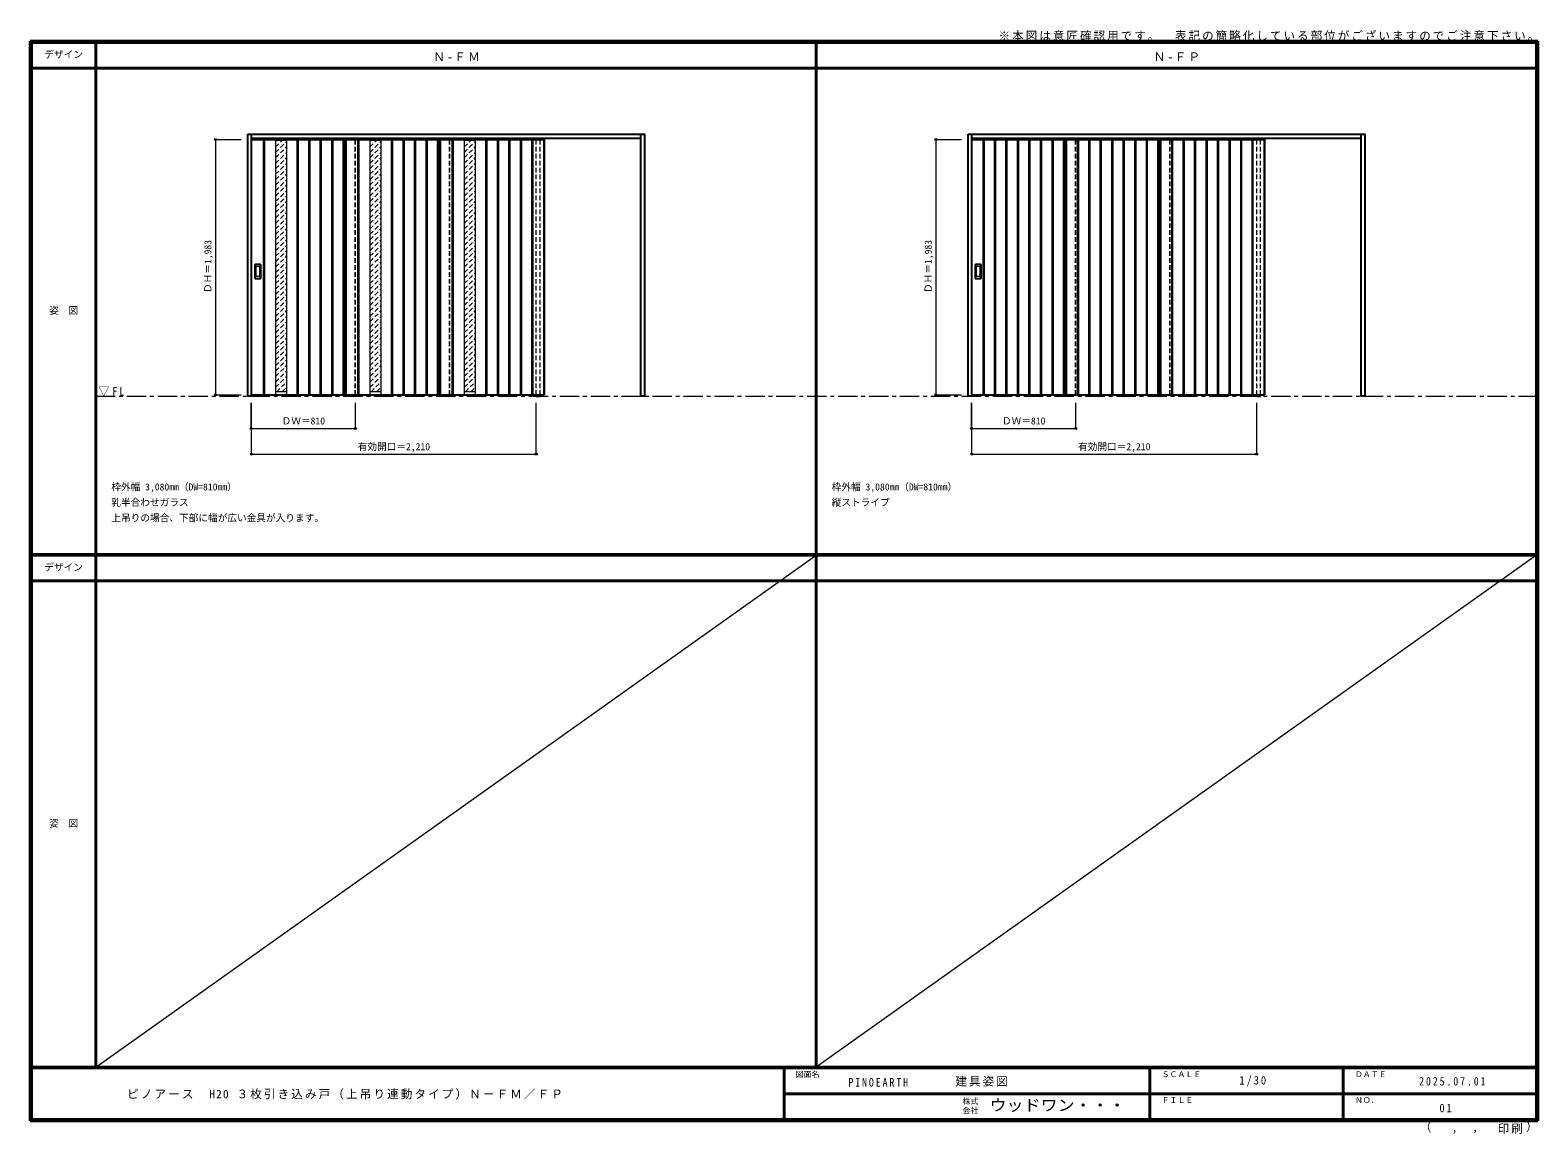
# Model space of a CAD drawing. Units: millimetres, scale not verified. Extents: x -6000 to 5700, y -4307 to 4260.
import ezdxf
from ezdxf.enums import TextEntityAlignment as Align

# ---------------------------------------------------------------- set-up
doc = ezdxf.new("R2010")
doc.units = ezdxf.units.MM
doc.header["$LTSCALE"] = 30
doc.header["$PDMODE"] = 32
doc.header["$PDSIZE"] = 15
doc.linetypes.add('CHAIN1', pattern=[8, 5, -1, 1, -1])
doc.linetypes.add('DASHED1', pattern=[1.8, 1.2, -0.6])
for name, color, linetype, lineweight in [('0-1_通り芯', 7, 'CHAIN1', 18), ('0-2_扉', 4, 'DASHED1', 9), ('0-3_仕上げ', 3, 'Continuous', 25), ('0-4_枠', 3, 'Continuous', 25), ('0-6_引手', 7, 'Continuous', 18), ('0-B_寸法', 7, 'Continuous', 9), ('0-C_ハッチ', 4, 'DASHED1', 9), ('F-1_枠', 6, 'Continuous', 40)]:
    doc.layers.add(name, color=color, linetype=linetype, lineweight=lineweight)
doc.layers.add('0-A_文字', color=7, linetype='Continuous')
doc.layers.add('F-A_文字', color=7, linetype='Continuous')
doc.styles.add('ＭＳ ゴシック', font='')
doc.styles.get('ＭＳ ゴシック').set_extended_font_data('MS Gothic')

msp = doc.modelspace()

# ---------------------------------------------------------------- linework, layer by layer
at = {"layer": '0-1_通り芯'}
msp.add_line((-5490, 1418), (5690, 1418), dxfattribs=at)
at = {"layer": '0-2_扉'}
for p, q in [((-4285, 3411.5), (-4282, 3411.5)), ((-4285, 1428.5), (-4285, 3411.5)), ((-3475, 1428.5), (-3475, 3411.5)), ((-2743, 1428.5), (-2743, 3411.5)), ((1305, 3411.5), (1308, 3411.5)), ((1305, 1428.5), (1305, 3411.5)), ((2115, 1428.5), (2115, 3411.5)), ((2847, 1428.5), (2847, 3411.5)), ((1308, 1428.5), (1305, 1428.5))]:
    msp.add_line(p, q, dxfattribs=at)
at = {"layer": '0-2_扉', "color": 3, "linetype": 'Continuous', "lineweight": 25}
for p, q in [((-3553, 3411.5), (-3553, 1428.5)), ((-2821, 3411.5), (-2821, 1428.5)), ((2037, 3411.5), (2037, 1428.5)), ((2769, 3411.5), (2769, 1428.5)), ((-4282, 1428.5), (-2011, 1428.5)), ((1308, 1428.5), (3579, 1428.5))]:
    msp.add_line(p, q, dxfattribs=at)
for points in [[(-4282, 3411.5), (-2011, 3411.5), (-2011, 1428.5)], [(1308, 3411.5), (3579, 3411.5), (3579, 1428.5)]]:
    msp.add_lwpolyline(points, dxfattribs=at)
at = {"layer": '0-3_仕上げ'}
for p, q in [((-4190, 3411.5), (-4190, 1428.5)), ((-4185, 3411.5), (-4185, 1428.5)), ((-3927, 3411.5), (-3927, 1428.5)), ((-3922, 3411.5), (-3922, 1428.5)), ((-3837, 3411.5), (-3837, 1428.5)), ((-3832, 3411.5), (-3832, 1428.5)), ((-3747, 1428.5), (-3747, 3411.5)), ((-3742, 1428.5), (-3742, 3411.5)), ((-3657, 1428.5), (-3657, 3411.5)), ((-3652, 1428.5), (-3652, 3411.5)), ((-3569, 1428.5), (-3569, 3411.5)), ((-3564, 1428.5), (-3564, 3411.5)), ((-3550, 3411.5), (-3550, 1428.5)), ((-3458, 3411.5), (-3458, 1428.5)), ((-3453, 3411.5), (-3453, 1428.5)), ((-3195, 3411.5), (-3195, 1428.5)), ((-3190, 3411.5), (-3190, 1428.5)), ((-3105, 3411.5), (-3105, 1428.5)), ((-3100, 3411.5), (-3100, 1428.5)), ((-3015, 1428.5), (-3015, 3411.5)), ((-3010, 1428.5), (-3010, 3411.5)), ((-2925, 1428.5), (-2925, 3411.5)), ((-2920, 1428.5), (-2920, 3411.5)), ((-2837, 1428.5), (-2837, 3411.5)), ((-2832, 1428.5), (-2832, 3411.5)), ((-2818, 3411.5), (-2818, 1428.5)), ((-2726, 3411.5), (-2726, 1428.5)), ((-2721, 3411.5), (-2721, 1428.5)), ((-2463, 3411.5), (-2463, 1428.5)), ((-2458, 3411.5), (-2458, 1428.5)), ((-2373, 3411.5), (-2373, 1428.5)), ((-2368, 3411.5), (-2368, 1428.5)), ((-2283, 1428.5), (-2283, 3411.5)), ((-2278, 1428.5), (-2278, 3411.5)), ((-2193, 1428.5), (-2193, 3411.5)), ((-2188, 1428.5), (-2188, 3411.5)), ((-2105, 1428.5), (-2105, 3411.5)), ((-2100, 1428.5), (-2100, 3411.5)), ((-2014, 3411.5), (-2014, 1428.5)), ((1394.5, 3411.5), (1394.5, 1428.5)), ((1399.5, 3411.5), (1399.5, 1428.5)), ((1482.5, 3411.5), (1482.5, 1428.5)), ((1487.5, 3411.5), (1487.5, 1428.5)), ((1572.5, 3411.5), (1572.5, 1428.5)), ((1577.5, 3411.5), (1577.5, 1428.5)), ((1662.5, 3411.5), (1662.5, 1428.5)), ((1667.5, 3411.5), (1667.5, 1428.5)), ((1752.5, 1428.5), (1752.5, 3411.5)), ((1757.5, 1428.5), (1757.5, 3411.5)), ((1842.5, 1428.5), (1842.5, 3411.5)), ((1847.5, 1428.5), (1847.5, 3411.5)), ((1932.5, 1428.5), (1932.5, 3411.5)), ((1937.5, 1428.5), (1937.5, 3411.5)), ((2020.5, 1428.5), (2020.5, 3411.5)), ((2025.5, 1428.5), (2025.5, 3411.5)), ((2040, 3411.5), (2040, 1428.5)), ((2126.5, 3411.5), (2126.5, 1428.5)), ((2131.5, 3411.5), (2131.5, 1428.5)), ((2214.5, 3411.5), (2214.5, 1428.5)), ((2219.5, 3411.5), (2219.5, 1428.5)), ((2304.5, 3411.5), (2304.5, 1428.5)), ((2309.5, 3411.5), (2309.5, 1428.5)), ((2394.5, 3411.5), (2394.5, 1428.5)), ((2399.5, 3411.5), (2399.5, 1428.5)), ((2484.5, 1428.5), (2484.5, 3411.5)), ((2489.5, 1428.5), (2489.5, 3411.5)), ((2574.5, 1428.5), (2574.5, 3411.5)), ((2579.5, 1428.5), (2579.5, 3411.5)), ((2664.5, 1428.5), (2664.5, 3411.5)), ((2669.5, 1428.5), (2669.5, 3411.5)), ((2752.5, 1428.5), (2752.5, 3411.5)), ((2757.5, 1428.5), (2757.5, 3411.5)), ((2772, 3411.5), (2772, 1428.5)), ((2858.5, 3411.5), (2858.5, 1428.5)), ((2863.5, 3411.5), (2863.5, 1428.5)), ((2946.5, 3411.5), (2946.5, 1428.5)), ((2951.5, 3411.5), (2951.5, 1428.5)), ((3036.5, 3411.5), (3036.5, 1428.5)), ((3041.5, 3411.5), (3041.5, 1428.5)), ((3126.5, 3411.5), (3126.5, 1428.5)), ((3131.5, 3411.5), (3131.5, 1428.5)), ((3216.5, 1428.5), (3216.5, 3411.5)), ((3221.5, 1428.5), (3221.5, 3411.5)), ((3306.5, 1428.5), (3306.5, 3411.5)), ((3311.5, 1428.5), (3311.5, 3411.5)), ((3396.5, 1428.5), (3396.5, 3411.5)), ((3401.5, 1428.5), (3401.5, 3411.5)), ((3484.5, 1428.5), (3484.5, 3411.5)), ((3489.5, 1428.5), (3489.5, 3411.5)), ((3576, 3411.5), (3576, 1428.5))]:
    msp.add_line(p, q, dxfattribs=at)
at = {"layer": '0-3_仕上げ', "color": 7, "lineweight": 18}
for p, q in [((-4095, 3411.5), (-4095, 1428.5)), ((-4010, 3403.5), (-4095, 3403.5)), ((-4010, 3411.5), (-4010, 1428.5)), ((-3363, 3411.5), (-3363, 1428.5)), ((-3278, 3403.5), (-3363, 3403.5)), ((-3278, 3411.5), (-3278, 1428.5)), ((-2631, 3411.5), (-2631, 1428.5)), ((-2546, 3403.5), (-2631, 3403.5)), ((-2546, 3411.5), (-2546, 1428.5)), ((-4010, 1452.5), (-4095, 1452.5)), ((-3278, 1452.5), (-3363, 1452.5)), ((-2546, 1452.5), (-2631, 1452.5))]:
    msp.add_line(p, q, dxfattribs=at)
at = {"layer": '0-3_仕上げ', "color": 4, "linetype": 'DASHED1', "lineweight": 9}
for p, q in [((2112, 1428.5), (2112, 3411.5)), ((2844, 1428.5), (2844, 3411.5))]:
    msp.add_line(p, q, dxfattribs=at)
at = {"layer": '0-4_枠'}
for p, q in [((-4282, 1418), (-4282, 3453)), ((-4282, 3423), (-1262, 3423)), ((-1262, 1418), (-1262, 3453)), ((1308, 1418), (1308, 3453)), ((1308, 3423), (4328, 3423)), ((4328, 1418), (4328, 3453)), ((-2072, 1428.5), (-2072, 1418)), ((-2072, 1418), (-2042, 1418)), ((-2042, 1428.5), (-2042, 1418)), ((-1232, 1418), (-1262, 1418)), ((3518, 1428.5), (3518, 1418)), ((3518, 1418), (3548, 1418)), ((3548, 1428.5), (3548, 1418)), ((4358, 1418), (4328, 1418))]:
    msp.add_line(p, q, dxfattribs=at)
at = {"layer": '0-4_枠', "color": 4, "linetype": 'DASHED1', "lineweight": 9}
for p, q in [((-2072, 1428.5), (-2072, 3423)), ((-2042, 1428.5), (-2042, 3423)), ((3518, 1428.5), (3518, 3423)), ((3548, 1428.5), (3548, 3423)), ((-4282, 1428.5), (-4285, 1428.5))]:
    msp.add_line(p, q, dxfattribs=at)
at = {"layer": '0-4_枠'}
for points in [[(-4282, 1418), (-4312, 1418), (-4312, 3453)], [(-4312, 3453), (-1232, 3453), (-1232, 1418)], [(1308, 1418), (1278, 1418), (1278, 3453)], [(1278, 3453), (4358, 3453), (4358, 1418)]]:
    msp.add_lwpolyline(points, dxfattribs=at)
at = {"layer": '0-6_引手', "color": 3, "lineweight": 25}
for p, q in [((-4255, 2332.5), (-4255, 2439.5)), ((-4214.5, 2441), (-4253.5, 2441)), ((-4213, 2439.5), (-4213, 2332.5)), ((1335, 2332.5), (1335, 2439.5)), ((1375.5, 2441), (1336.5, 2441)), ((1377, 2439.5), (1377, 2332.5)), ((-4214.5, 2331), (-4253.5, 2331)), ((1375.5, 2331), (1336.5, 2331))]:
    msp.add_line(p, q, dxfattribs=at)
at = {"layer": '0-6_引手'}
for p, q in [((-4246.5, 2348.5), (-4246.5, 2423.5)), ((-4223, 2425), (-4245, 2425)), ((-4223, 2347), (-4245, 2347)), ((-4221.5, 2423.5), (-4221.5, 2348.5)), ((1343.5, 2348.5), (1343.5, 2423.5)), ((1367, 2425), (1345, 2425)), ((1367, 2347), (1345, 2347)), ((1368.5, 2423.5), (1368.5, 2348.5))]:
    msp.add_line(p, q, dxfattribs=at)
at = {"layer": '0-6_引手', "color": 3, "lineweight": 25}
for centre, start, end in [((-4253.5, 2439.5), 90, 180), ((-4214.5, 2439.5), 0, 90), ((1336.5, 2439.5), 90, 180), ((1375.5, 2439.5), 0, 90), ((-4253.5, 2332.5), 180, 270), ((-4214.5, 2332.5), 270, 0), ((1336.5, 2332.5), 180, 270), ((1375.5, 2332.5), 270, 0)]:
    msp.add_arc(centre, 1.5, start, end, dxfattribs=at)
at = {"layer": '0-6_引手'}
for centre, start, end in [((-4245, 2423.5), 90, 180), ((-4245, 2348.5), 180, 270), ((-4223, 2423.5), 0, 90), ((-4223, 2348.5), 270, 0), ((1345, 2423.5), 90, 180), ((1345, 2348.5), 180, 270), ((1367, 2423.5), 0, 90), ((1367, 2348.5), 270, 0)]:
    msp.add_arc(centre, 1.5, start, end, dxfattribs=at)
at = {"layer": '0-B_寸法', "color": 4}
for p, q in [((-4562, 3411.5), (-4562, 1428.5)), ((-4562, 3411.5), (-4362, 3411.5)), ((1028, 3411.5), (1028, 1428.5)), ((1028, 3411.5), (1228, 3411.5)), ((-4562, 1428.5), (-4362, 1428.5)), ((1028, 1428.5), (1228, 1428.5)), ((-4285, 1168), (-4285, 1368)), ((-4282, 968), (-4282, 1368)), ((-3475, 1168), (-3475, 1368)), ((-2072, 968), (-2072, 1368)), ((1305, 1168), (1305, 1368)), ((1308, 968), (1308, 1368)), ((2115, 1168), (2115, 1368)), ((3518, 968), (3518, 1368)), ((-4285, 1168), (-3475, 1168)), ((1305, 1168), (2115, 1168)), ((-4282, 968), (-2072, 968)), ((1308, 968), (3518, 968))]:
    msp.add_line(p, q, dxfattribs=at)
at = {"layer": '0-B_寸法'}
for p in [(-4562, 3411.5), (1028, 3411.5), (-4562, 1428.5), (1028, 1428.5), (-4285, 1168), (-3475, 1168), (1305, 1168), (2115, 1168), (-4282, 968), (-2072, 968), (1308, 968), (3518, 968)]:
    msp.add_point(p, dxfattribs=at)
at = {"layer": '0-C_ハッチ'}
for p, q in [((-4095, 3353.31), (-4044.81, 3403.5)), ((-4095, 3395.73), (-4087.23, 3403.5)), ((-4095, 3310.88), (-4010, 3395.88)), ((-3478, 1428.5), (-3478, 3411.5)), ((-3363, 3353.31), (-3312.81, 3403.5)), ((-3363, 3395.73), (-3355.23, 3403.5)), ((-3363, 3310.88), (-3278, 3395.88)), ((-2746, 1428.5), (-2746, 3411.5)), ((-2631, 3353.31), (-2580.81, 3403.5)), ((-2631, 3395.73), (-2623.23, 3403.5)), ((-2631, 3310.88), (-2546, 3395.88)), ((-4095, 3268.45), (-4010, 3353.45)), ((-4095, 3226.03), (-4010, 3311.03)), ((-3363, 3268.45), (-3278, 3353.45)), ((-3363, 3226.03), (-3278, 3311.03)), ((-2631, 3268.45), (-2546, 3353.45)), ((-2631, 3226.03), (-2546, 3311.03)), ((-4095, 3183.6), (-4010, 3268.6)), ((-4095, 3141.18), (-4010, 3226.18)), ((-4095, 3098.75), (-4010, 3183.75)), ((-3363, 3183.6), (-3278, 3268.6)), ((-3363, 3141.18), (-3278, 3226.18)), ((-3363, 3098.75), (-3278, 3183.75)), ((-2631, 3183.6), (-2546, 3268.6)), ((-2631, 3141.18), (-2546, 3226.18)), ((-2631, 3098.75), (-2546, 3183.75)), ((-4095, 3056.32), (-4010, 3141.32)), ((-4095, 3013.9), (-4010, 3098.9)), ((-4095, 2971.47), (-4010, 3056.47)), ((-3363, 3056.32), (-3278, 3141.32)), ((-3363, 3013.9), (-3278, 3098.9)), ((-3363, 2971.47), (-3278, 3056.47)), ((-2631, 3056.32), (-2546, 3141.32)), ((-2631, 3013.9), (-2546, 3098.9)), ((-2631, 2971.47), (-2546, 3056.47)), ((-4095, 2929.04), (-4010, 3014.04)), ((-4095, 2886.62), (-4010, 2971.62)), ((-4095, 2844.19), (-4010, 2929.19)), ((-3363, 2929.04), (-3278, 3014.04)), ((-3363, 2886.62), (-3278, 2971.62)), ((-3363, 2844.19), (-3278, 2929.19)), ((-2631, 2929.04), (-2546, 3014.04)), ((-2631, 2886.62), (-2546, 2971.62)), ((-2631, 2844.19), (-2546, 2929.19)), ((-4095, 2801.76), (-4010, 2886.76)), ((-4095, 2759.34), (-4010, 2844.34)), ((-3363, 2801.76), (-3278, 2886.76)), ((-3363, 2759.34), (-3278, 2844.34)), ((-2631, 2801.76), (-2546, 2886.76)), ((-2631, 2759.34), (-2546, 2844.34)), ((-4095, 2716.91), (-4010, 2801.91)), ((-4095, 2674.48), (-4010, 2759.48)), ((-4095, 2632.06), (-4010, 2717.06)), ((-3363, 2716.91), (-3278, 2801.91)), ((-3363, 2674.48), (-3278, 2759.48)), ((-3363, 2632.06), (-3278, 2717.06)), ((-2631, 2716.91), (-2546, 2801.91)), ((-2631, 2674.48), (-2546, 2759.48)), ((-2631, 2632.06), (-2546, 2717.06)), ((-4095, 2589.63), (-4010, 2674.63)), ((-4095, 2547.21), (-4010, 2632.21)), ((-4095, 2504.78), (-4010, 2589.78)), ((-3363, 2589.63), (-3278, 2674.63)), ((-3363, 2547.21), (-3278, 2632.21)), ((-3363, 2504.78), (-3278, 2589.78)), ((-2631, 2589.63), (-2546, 2674.63)), ((-2631, 2547.21), (-2546, 2632.21)), ((-2631, 2504.78), (-2546, 2589.78)), ((-4095, 2462.35), (-4010, 2547.35)), ((-4095, 2419.93), (-4010, 2504.93)), ((-4095, 2377.5), (-4010, 2462.5)), ((-3363, 2462.35), (-3278, 2547.35)), ((-3363, 2419.93), (-3278, 2504.93)), ((-3363, 2377.5), (-3278, 2462.5)), ((-2631, 2462.35), (-2546, 2547.35)), ((-2631, 2419.93), (-2546, 2504.93)), ((-2631, 2377.5), (-2546, 2462.5)), ((-4095, 2335.07), (-4010, 2420.07)), ((-4095, 2292.65), (-4010, 2377.65)), ((-3363, 2335.07), (-3278, 2420.07)), ((-3363, 2292.65), (-3278, 2377.65)), ((-2631, 2335.07), (-2546, 2420.07)), ((-2631, 2292.65), (-2546, 2377.65)), ((-4095, 2250.22), (-4010, 2335.22)), ((-4095, 2207.79), (-4010, 2292.79)), ((-4095, 2165.37), (-4010, 2250.37)), ((-3363, 2250.22), (-3278, 2335.22)), ((-3363, 2207.79), (-3278, 2292.79)), ((-3363, 2165.37), (-3278, 2250.37)), ((-2631, 2250.22), (-2546, 2335.22)), ((-2631, 2207.79), (-2546, 2292.79)), ((-2631, 2165.37), (-2546, 2250.37)), ((-4095, 2122.94), (-4010, 2207.94)), ((-4095, 2080.52), (-4010, 2165.52)), ((-4095, 2038.09), (-4010, 2123.09)), ((-3363, 2122.94), (-3278, 2207.94)), ((-3363, 2080.52), (-3278, 2165.52)), ((-3363, 2038.09), (-3278, 2123.09)), ((-2631, 2122.94), (-2546, 2207.94)), ((-2631, 2080.52), (-2546, 2165.52)), ((-2631, 2038.09), (-2546, 2123.09)), ((-4095, 1995.66), (-4010, 2080.66)), ((-4095, 1953.24), (-4010, 2038.24)), ((-4095, 1910.81), (-4010, 1995.81)), ((-3363, 1995.66), (-3278, 2080.66)), ((-3363, 1953.24), (-3278, 2038.24)), ((-3363, 1910.81), (-3278, 1995.81)), ((-2631, 1995.66), (-2546, 2080.66)), ((-2631, 1953.24), (-2546, 2038.24)), ((-2631, 1910.81), (-2546, 1995.81)), ((-4095, 1868.38), (-4010, 1953.38)), ((-4095, 1825.96), (-4010, 1910.96)), ((-3363, 1868.38), (-3278, 1953.38)), ((-3363, 1825.96), (-3278, 1910.96)), ((-2631, 1868.38), (-2546, 1953.38)), ((-2631, 1825.96), (-2546, 1910.96)), ((-4095, 1783.53), (-4010, 1868.53)), ((-4095, 1741.1), (-4010, 1826.1)), ((-4095, 1698.68), (-4010, 1783.68)), ((-3363, 1783.53), (-3278, 1868.53)), ((-3363, 1741.1), (-3278, 1826.1)), ((-3363, 1698.68), (-3278, 1783.68)), ((-2631, 1783.53), (-2546, 1868.53)), ((-2631, 1741.1), (-2546, 1826.1)), ((-2631, 1698.68), (-2546, 1783.68)), ((-4095, 1656.25), (-4010, 1741.25)), ((-4095, 1613.82), (-4010, 1698.82)), ((-4095, 1571.4), (-4010, 1656.4)), ((-3363, 1656.25), (-3278, 1741.25)), ((-3363, 1613.82), (-3278, 1698.82)), ((-3363, 1571.4), (-3278, 1656.4)), ((-2631, 1656.25), (-2546, 1741.25)), ((-2631, 1613.82), (-2546, 1698.82)), ((-2631, 1571.4), (-2546, 1656.4)), ((-4095, 1528.97), (-4010, 1613.97)), ((-4095, 1486.55), (-4010, 1571.55)), ((-4086.62, 1452.5), (-4010, 1529.12)), ((-3363, 1528.97), (-3278, 1613.97)), ((-3363, 1486.55), (-3278, 1571.55)), ((-3354.62, 1452.5), (-3278, 1529.12)), ((-2631, 1528.97), (-2546, 1613.97)), ((-2631, 1486.55), (-2546, 1571.55)), ((-2622.62, 1452.5), (-2546, 1529.12)), ((-4044.19, 1452.5), (-4010, 1486.69)), ((-3312.19, 1452.5), (-3278, 1486.69)), ((-2580.19, 1452.5), (-2546, 1486.69))]:
    msp.add_line(p, q, dxfattribs=at)
at = {"layer": 'F-1_枠'}
for p, q in [((-6000, 4175), (5700, 4175)), ((-6000, 4175), (-6000, -4205)), ((-6000, 4170), (5700, 4170)), ((-6000, 4165), (5700, 4165)), ((-5995, 4175), (-5995, -4205)), ((-5990, 4175), (-5990, -4205)), ((-5490, 4175), (-5490, -3790)), ((100, -3790), (100, 4175)), ((5690, 4175), (5690, -4205)), ((5695, 4175), (5695, -4205)), ((5700, 4175), (5700, -4205)), ((-6000, 3965), (5700, 3965)), ((-6000, 190.5), (5700, 190.5)), ((-6000, 187.5), (5700, 187.5)), ((-6000, 184.5), (5700, 184.5)), ((-6000, -15.5), (5700, -15.5)), ((5700, -3790), (-6000, -3790)), ((5700, -3795), (-6000, -3795)), ((-150, -3795), (-150, -4195)), ((2690, -3795), (2690, -4195)), ((4190, -3795), (4190, -4195)), ((-150, -3995), (5690, -3995.01)), ((5700, -4195), (-6000, -4195)), ((5700, -4200), (-6000, -4200)), ((5700, -4205), (-6000, -4205))]:
    msp.add_line(p, q, dxfattribs=at)
at = {"layer": 'F-1_枠', "color": 7, "lineweight": 18}
for p, q in [((-5490, -3790), (100, 184.5)), ((5690, 184.5), (100, -3790))]:
    msp.add_line(p, q, dxfattribs=at)

# ---------------------------------------------------------------- texts
at = {"layer": '0-A_文字', "style": 'ＭＳ ゴシック'}
for s, p in [('枠外幅 3,080mm（DW=810mm）', (-5370, 670.5)), ('枠外幅 3,080mm（DW=810mm）', (220, 670.5)), ('乳半合わせガラス', (-5370, 550.5)), ('縦ストライプ', (220, 550.5)), ('上吊りの場合、下部に幅が広い金具が入ります。', (-5370, 430.5))]:
    msp.add_text(s, height=54.99, dxfattribs=at).set_placement(p, align=Align.BOTTOM_LEFT)
at = {"layer": '0-A_文字', "char_height": 65.98, "attachment_point": 7, "style": 'ＭＳ ゴシック'}
for s, insert in [('\\T1.17;※本図は意匠確認用です。\u3000表記の簡略化している部位がございますのでご注意下さい。', (1515, 4175)), ('\\T1.2;Ｎ-ＦＭ', (-2871.25, 4020)), ('\\T1.2;Ｎ-ＦＰ', (2718.75, 4020)), ('\\T1.26;\\W0.95;▽FL', (-5471.25, 1418))]:
    msp.add_mtext(s, dxfattribs=dict(at, insert=insert))
at = {"layer": '0-B_寸法', "style": 'ＭＳ ゴシック'}
for p in [(-4577, 2219.75), (1013, 2219.75)]:
    msp.add_text('ＤＨ＝1,983', height=54.99, rotation=90, dxfattribs=at).set_placement(p, align=Align.BOTTOM_LEFT)
for s, p in [('ＤＷ＝810', (-4048.75, 1183)), ('ＤＷ＝810', (1541.25, 1183)), ('有効開口＝2,210', (-3458.25, 983)), ('有効開口＝2,210', (2131.75, 983))]:
    msp.add_text(s, height=54.99, dxfattribs=at).set_placement(p, align=Align.BOTTOM_LEFT)
at = {"layer": 'F-A_文字', "style": 'ＭＳ ゴシック'}
for s, height, p in [('デザイン', 54.99, (-5890, 4027.5)), ('姿\u3000図', 54.99, (-5852.5, 2040.25)), ('デザイン', 54.99, (-5890, 47)), ('姿\u3000図', 54.99, (-5852.5, -1940.25)), ('図面名', 43.99, (-60, -3880)), ('ＳＣＡＬＥ', 43.99, (2780, -3880)), ('ＤＡＴＥ', 43.99, (4280, -3880)), ('株式', 43.99, (1235, -4089)), ('ＦＩＬＥ', 43.99, (2780, -4080)), ('ＮＯ．', 43.99, (4280, -4080)), ('会社', 43.99, (1235, -4161)), ('（', 65.98, (4784.03, -4308.31)), ('）', 65.98, (5608.4, -4304.13)), (',', 65.98, (5031.28, -4308.31)), (',', 65.98, (5190.2, -4305.53))]:
    msp.add_text(s, height=height, dxfattribs=at).set_placement(p, align=Align.BOTTOM_LEFT)
at = {"layer": 'F-A_文字', "style": 'ＭＳ ゴシック', "width": 1.1}
msp.add_text('ウッドワン・・・', height=87.98, dxfattribs=at).set_placement((1445, -4155), align=Align.BOTTOM_LEFT)
at = {"layer": 'F-A_文字', "char_height": 65.98, "attachment_point": 7, "style": 'ＭＳ ゴシック'}
for s, insert in [('\\T1.17;建具姿図', (1180.42, -3940)), ('\\T1.38;\\W0.9;1/30', (3383.75, -3940)), ('\\T1.18;ピノアース\u3000H20\\~３枚引き込み戸（上吊り連動タイプ）Ｎ－ＦＭ／ＦＰ', (-5247.55, -4040)), ('\\T1.39;\\W0.85;PINOEARTH', (350, -3940.79)), ('\\T1.39;\\W0.85;2025.07.01', (4778.75, -3932.5)), ('\\T1.36;\\W0.9;01', (4936.25, -4140)), ('\\T1.17;印刷', (5388.15, -4306.92))]:
    msp.add_mtext(s, dxfattribs=dict(at, insert=insert))

doc.saveas('drawing.dxf')
